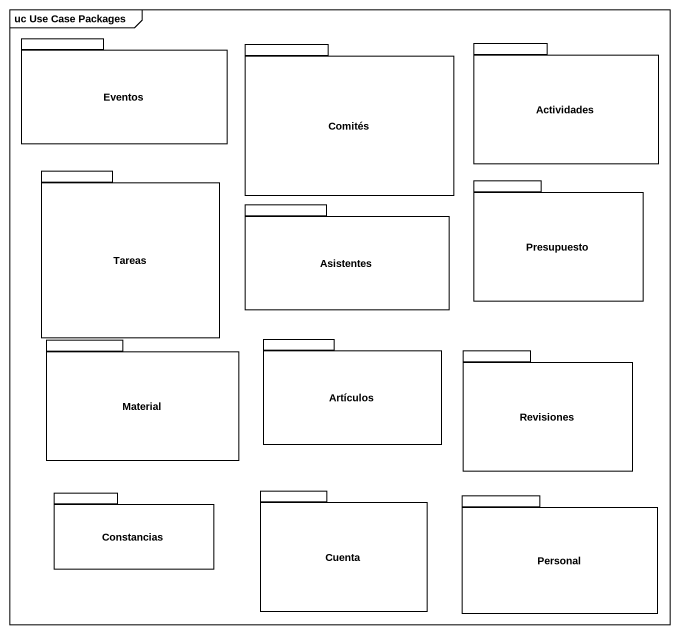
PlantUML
@startuml
mainframe uc Use Case Packages
package Eventos {
}
package Comités {
}
package Actividades {
}
package Tareas {
}
package Presupuesto {
}
package Asistentes {
}
package Material {
}
package Artículos {
}
package Revisiones {
}
package Constancias {
}
package Cuenta {
}
package Personal {
}
@enduml
